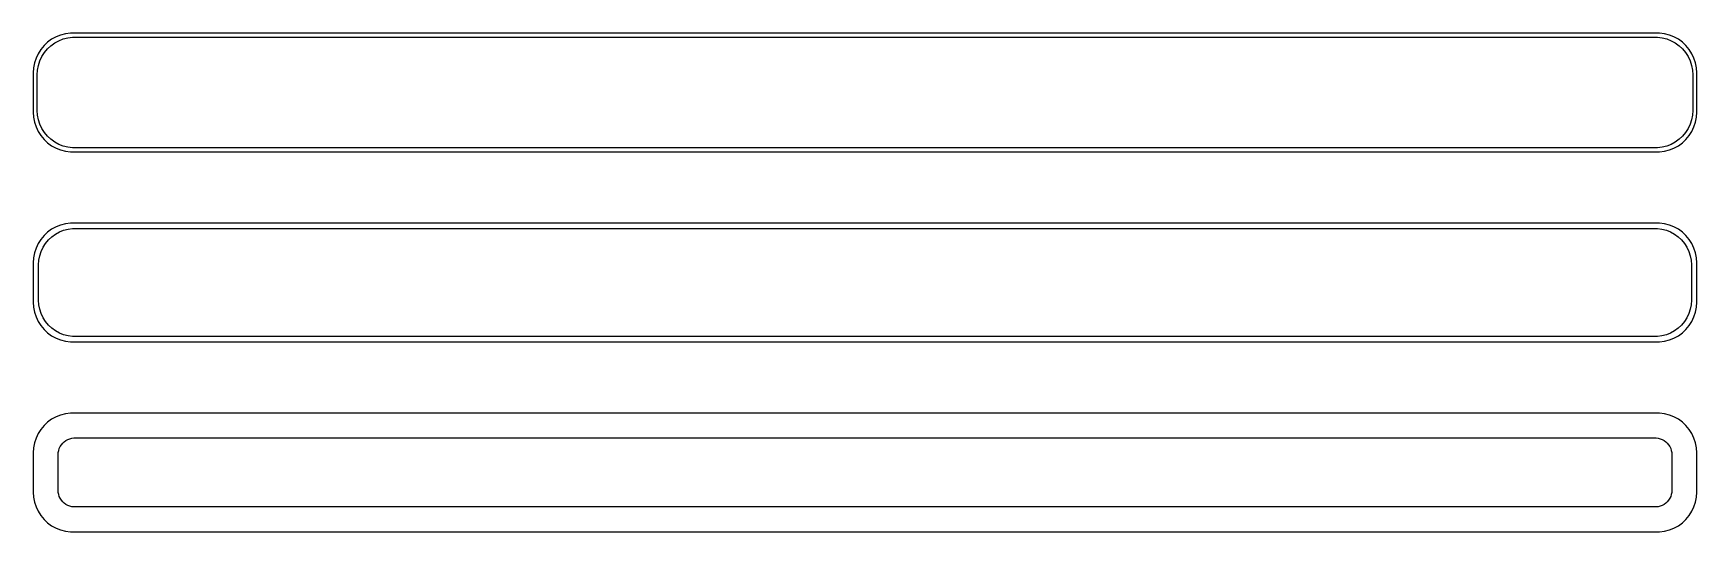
# Model space of a CAD drawing. Header units: metres. Extents: x -105 to 105, y 65 to 127.
import ezdxf

# ---------------------------------------------------------------- set-up
doc = ezdxf.new("R2010")
doc.units = ezdxf.units.M

msp = doc.modelspace()

# ---------------------------------------------------------------- linework, layer by layer
for p, q in [((-103.187, 126.353), (-103.645, 125.923)), ((-102.679, 126.722), (-103.187, 126.353)), ((-102.778, 125.91), (-102.295, 126.261)), ((-102.129, 127.024), (-102.679, 126.722)), ((-102.295, 126.261), (-101.772, 126.548)), ((-101.545, 127.255), (-102.129, 127.024)), ((-101.772, 126.548), (-101.218, 126.768)), ((-100.937, 127.411), (-101.545, 127.255)), ((-101.218, 126.768), (-100.64, 126.916)), ((-100.314, 127.49), (-100.937, 127.411)), ((-100.64, 126.916), (-100.048, 126.991)), ((100.314, 127.49), (-100.314, 127.49)), ((-100.048, 126.991), (100.048, 126.991)), ((100.048, 126.991), (100.64, 126.916)), ((100.937, 127.411), (100.314, 127.49)), ((100.64, 126.916), (101.218, 126.768)), ((101.545, 127.255), (100.937, 127.411)), ((101.218, 126.768), (101.772, 126.548)), ((102.129, 127.024), (101.545, 127.255)), ((101.772, 126.548), (102.295, 126.261)), ((102.679, 126.722), (102.129, 127.024)), ((102.295, 126.261), (102.778, 125.91)), ((103.187, 126.353), (102.679, 126.722)), ((103.645, 125.923), (103.187, 126.353)), ((-104.649, 124.341), (-104.843, 123.743)), ((-104.382, 124.909), (-104.649, 124.341)), ((-104.045, 125.439), (-104.382, 124.909)), ((-104.351, 123.431), (-104.166, 123.999)), ((-104.166, 123.999), (-103.912, 124.538)), ((-103.645, 125.923), (-104.045, 125.439)), ((-103.912, 124.538), (-103.593, 125.042)), ((-103.593, 125.042), (-103.213, 125.502)), ((-103.213, 125.502), (-102.778, 125.91)), ((102.778, 125.91), (103.213, 125.502)), ((103.213, 125.502), (103.593, 125.042)), ((103.593, 125.042), (103.912, 124.538)), ((104.045, 125.439), (103.645, 125.923)), ((103.912, 124.538), (104.166, 123.999)), ((104.382, 124.909), (104.045, 125.439)), ((104.166, 123.999), (104.351, 123.431)), ((104.649, 124.341), (104.382, 124.909)), ((104.843, 123.743), (104.649, 124.341)), ((-104.961, 123.127), (-105, 122.5)), ((-105, 122.5), (-105, 117.5)), ((-104.843, 123.743), (-104.961, 123.127)), ((-104.5, 122.25), (-104.463, 122.845)), ((-104.5, 117.75), (-104.5, 122.25)), ((-104.463, 122.845), (-104.351, 123.431)), ((104.351, 123.431), (104.463, 122.845)), ((104.463, 122.845), (104.5, 122.25)), ((104.5, 122.25), (104.5, 117.75)), ((104.961, 123.127), (104.843, 123.743)), ((105, 122.5), (104.961, 123.127)), ((105, 117.5), (105, 122.5)), ((-104.463, 117.155), (-104.5, 117.75)), ((104.5, 117.75), (104.463, 117.155)), ((-105, 117.5), (-104.961, 116.873)), ((-104.961, 116.873), (-104.843, 116.257)), ((-104.843, 116.257), (-104.649, 115.659)), ((-104.649, 115.659), (-104.382, 115.091)), ((-104.351, 116.569), (-104.463, 117.155)), ((-104.166, 116.001), (-104.351, 116.569)), ((-103.912, 115.462), (-104.166, 116.001)), ((104.166, 116.001), (103.912, 115.462)), ((104.351, 116.569), (104.166, 116.001)), ((104.463, 117.155), (104.351, 116.569)), ((104.382, 115.091), (104.649, 115.659)), ((104.649, 115.659), (104.843, 116.257)), ((104.843, 116.257), (104.961, 116.873)), ((104.961, 116.873), (105, 117.5)), ((-104.382, 115.091), (-104.045, 114.561)), ((-104.045, 114.561), (-103.645, 114.077)), ((-103.593, 114.958), (-103.912, 115.462)), ((-103.645, 114.077), (-103.187, 113.647)), ((-103.213, 114.498), (-103.593, 114.958)), ((-102.778, 114.09), (-103.213, 114.498)), ((-103.187, 113.647), (-102.679, 113.278)), ((-102.295, 113.739), (-102.778, 114.09)), ((-101.772, 113.452), (-102.295, 113.739)), ((-101.218, 113.232), (-101.772, 113.452)), ((101.772, 113.452), (101.218, 113.232)), ((102.295, 113.739), (101.772, 113.452)), ((102.778, 114.09), (102.295, 113.739)), ((102.679, 113.278), (103.187, 113.647)), ((103.213, 114.498), (102.778, 114.09)), ((103.187, 113.647), (103.645, 114.077)), ((103.593, 114.958), (103.213, 114.498)), ((103.912, 115.462), (103.593, 114.958)), ((103.645, 114.077), (104.045, 114.561)), ((104.045, 114.561), (104.382, 115.091)), ((-102.679, 113.278), (-102.129, 112.976)), ((-102.129, 112.976), (-101.545, 112.745)), ((-101.545, 112.745), (-100.937, 112.589)), ((-100.64, 113.084), (-101.218, 113.232)), ((-100.937, 112.589), (-100.314, 112.51)), ((-100.048, 113.009), (-100.64, 113.084)), ((-100.314, 112.51), (100.314, 112.51)), ((100.048, 113.009), (-100.048, 113.009)), ((100.64, 113.084), (100.048, 113.009)), ((100.314, 112.51), (100.937, 112.589)), ((101.218, 113.232), (100.64, 113.084)), ((100.937, 112.589), (101.545, 112.745)), ((101.545, 112.745), (102.129, 112.976)), ((102.129, 112.976), (102.679, 113.278)), ((-102.129, 103.024), (-102.679, 102.722)), ((-101.545, 103.255), (-102.129, 103.024)), ((-100.937, 103.411), (-101.545, 103.255)), ((-100.314, 103.49), (-100.937, 103.411)), ((100.314, 103.49), (-100.314, 103.49)), ((100.937, 103.411), (100.314, 103.49)), ((101.545, 103.255), (100.937, 103.411)), ((102.129, 103.024), (101.545, 103.255)), ((102.679, 102.722), (102.129, 103.024)), ((-104.382, 100.909), (-104.649, 100.341)), ((-104.045, 101.439), (-104.382, 100.909)), ((-103.645, 101.923), (-104.045, 101.439)), ((-103.762, 100.456), (-103.454, 100.941)), ((-103.187, 102.353), (-103.645, 101.923)), ((-103.454, 100.941), (-103.088, 101.384)), ((-102.679, 102.722), (-103.187, 102.353)), ((-103.088, 101.384), (-102.668, 101.778)), ((-102.668, 101.778), (-102.203, 102.116)), ((-102.203, 102.116), (-101.699, 102.393)), ((-101.699, 102.393), (-101.165, 102.604)), ((-101.165, 102.604), (-100.608, 102.747)), ((-100.608, 102.747), (-100.037, 102.819)), ((-100.037, 102.819), (100.037, 102.819)), ((100.037, 102.819), (100.608, 102.747)), ((100.608, 102.747), (101.165, 102.604)), ((101.165, 102.604), (101.699, 102.393)), ((101.699, 102.393), (102.203, 102.116)), ((102.203, 102.116), (102.668, 101.778)), ((102.668, 101.778), (103.088, 101.384)), ((103.187, 102.353), (102.679, 102.722)), ((103.088, 101.384), (103.454, 100.941)), ((103.645, 101.923), (103.187, 102.353)), ((103.454, 100.941), (103.762, 100.456)), ((104.045, 101.439), (103.645, 101.923)), ((104.382, 100.909), (104.045, 101.439)), ((104.649, 100.341), (104.382, 100.909)), ((-104.961, 99.1267), (-105, 98.5)), ((-104.843, 99.7434), (-104.961, 99.1267)), ((-104.649, 100.341), (-104.843, 99.7434)), ((-104.328, 98.25), (-104.292, 98.8238)), ((-104.292, 98.8238), (-104.185, 99.3886)), ((-104.185, 99.3886), (-104.007, 99.9354)), ((-104.007, 99.9354), (-103.762, 100.456)), ((103.762, 100.456), (104.007, 99.9354)), ((104.007, 99.9354), (104.185, 99.3886)), ((104.185, 99.3886), (104.292, 98.8238)), ((104.292, 98.8238), (104.328, 98.25)), ((104.843, 99.7434), (104.649, 100.341)), ((104.961, 99.1267), (104.843, 99.7434)), ((105, 98.5), (104.961, 99.1267)), ((-105, 98.5), (-105, 93.5)), ((-104.328, 93.75), (-104.328, 98.25)), ((104.328, 98.25), (104.328, 93.75)), ((105, 93.5), (105, 98.5)), ((-105, 93.5), (-104.961, 92.8733)), ((-104.961, 92.8733), (-104.843, 92.2566)), ((-104.292, 93.1762), (-104.328, 93.75)), ((-104.185, 92.6114), (-104.292, 93.1762)), ((-104.007, 92.0646), (-104.185, 92.6114)), ((104.185, 92.6114), (104.007, 92.0646)), ((104.292, 93.1762), (104.185, 92.6114)), ((104.328, 93.75), (104.292, 93.1762)), ((104.843, 92.2566), (104.961, 92.8733)), ((104.961, 92.8733), (105, 93.5)), ((-104.843, 92.2566), (-104.649, 91.6594)), ((-104.649, 91.6594), (-104.382, 91.0912)), ((-104.382, 91.0912), (-104.045, 90.5611)), ((-104.045, 90.5611), (-103.645, 90.0773)), ((-103.762, 91.5443), (-104.007, 92.0646)), ((-103.454, 91.0589), (-103.762, 91.5443)), ((-103.088, 90.6158), (-103.454, 91.0589)), ((-102.668, 90.2223), (-103.088, 90.6158)), ((103.088, 90.6158), (102.668, 90.2223)), ((103.454, 91.0589), (103.088, 90.6158)), ((103.762, 91.5443), (103.454, 91.0589)), ((103.645, 90.0773), (104.045, 90.5611)), ((104.007, 92.0646), (103.762, 91.5443)), ((104.045, 90.5611), (104.382, 91.0912)), ((104.382, 91.0912), (104.649, 91.6594)), ((104.649, 91.6594), (104.843, 92.2566)), ((-103.645, 90.0773), (-103.187, 89.6474)), ((-103.187, 89.6474), (-102.679, 89.2784)), ((-102.679, 89.2784), (-102.129, 88.9759)), ((-102.203, 89.8843), (-102.668, 90.2223)), ((-101.699, 89.6073), (-102.203, 89.8843)), ((-102.129, 88.9759), (-101.545, 88.7447)), ((-101.165, 89.3956), (-101.699, 89.6073)), ((-101.545, 88.7447), (-100.937, 88.5886)), ((-100.608, 89.2527), (-101.165, 89.3956)), ((-100.937, 88.5886), (-100.314, 88.5099)), ((-100.037, 89.1806), (-100.608, 89.2527)), ((-100.314, 88.5099), (100.314, 88.5099)), ((100.037, 89.1806), (-100.037, 89.1806)), ((100.608, 89.2527), (100.037, 89.1806)), ((100.314, 88.5099), (100.937, 88.5886)), ((101.165, 89.3956), (100.608, 89.2527)), ((100.937, 88.5886), (101.545, 88.7447)), ((101.699, 89.6073), (101.165, 89.3956)), ((101.545, 88.7447), (102.129, 88.9759)), ((102.203, 89.8843), (101.699, 89.6073)), ((102.129, 88.9759), (102.679, 89.2784)), ((102.668, 90.2223), (102.203, 89.8843)), ((102.679, 89.2784), (103.187, 89.6474)), ((103.187, 89.6474), (103.645, 90.0773)), ((-103.645, 77.9227), (-104.045, 77.4389)), ((-103.187, 78.3526), (-103.645, 77.9227)), ((-102.679, 78.7216), (-103.187, 78.3526)), ((-102.129, 79.0241), (-102.679, 78.7216)), ((-101.545, 79.2553), (-102.129, 79.0241)), ((-100.937, 79.4114), (-101.545, 79.2553)), ((-100.314, 79.4901), (-100.937, 79.4114)), ((100.314, 79.4901), (-100.314, 79.4901)), ((100.937, 79.4114), (100.314, 79.4901)), ((101.545, 79.2553), (100.937, 79.4114)), ((102.129, 79.0241), (101.545, 79.2553)), ((102.679, 78.7216), (102.129, 79.0241)), ((103.187, 78.3526), (102.679, 78.7216)), ((103.645, 77.9227), (103.187, 78.3526)), ((104.045, 77.4389), (103.645, 77.9227)), ((-104.843, 75.7434), (-104.961, 75.1267)), ((-104.649, 76.3406), (-104.843, 75.7434)), ((-104.382, 76.9088), (-104.649, 76.3406)), ((-104.045, 77.4389), (-104.382, 76.9088)), ((-101.457, 75.49), (-101.288, 75.6941)), ((-101.288, 75.6941), (-101.095, 75.8755)), ((-101.095, 75.8755), (-100.88, 76.0312)), ((-100.88, 76.0312), (-100.648, 76.1588)), ((-100.648, 76.1588), (-100.402, 76.2564)), ((-100.402, 76.2564), (-100.145, 76.3223)), ((-100.145, 76.3223), (-99.8825, 76.3555)), ((-99.8825, 76.3555), (99.8825, 76.3555)), ((99.8825, 76.3555), (100.145, 76.3223)), ((100.145, 76.3223), (100.402, 76.2564)), ((100.402, 76.2564), (100.648, 76.1588)), ((100.648, 76.1588), (100.88, 76.0312)), ((100.88, 76.0312), (101.095, 75.8755)), ((101.095, 75.8755), (101.288, 75.6941)), ((101.288, 75.6941), (101.457, 75.49)), ((104.382, 76.9088), (104.045, 77.4389)), ((104.649, 76.3406), (104.382, 76.9088)), ((104.843, 75.7434), (104.649, 76.3406)), ((104.961, 75.1267), (104.843, 75.7434)), ((-104.961, 75.1267), (-105, 74.5)), ((-105, 74.5), (-105, 69.5)), ((-101.86, 74.25), (-101.843, 74.5144)), ((-101.86, 69.75), (-101.86, 74.25)), ((-101.843, 74.5144), (-101.793, 74.7746)), ((-101.793, 74.7746), (-101.711, 75.0266)), ((-101.711, 75.0266), (-101.599, 75.2663)), ((-101.599, 75.2663), (-101.457, 75.49)), ((101.457, 75.49), (101.599, 75.2663)), ((101.599, 75.2663), (101.711, 75.0266)), ((101.711, 75.0266), (101.793, 74.7746)), ((101.793, 74.7746), (101.843, 74.5144)), ((101.843, 74.5144), (101.86, 74.25)), ((101.86, 74.25), (101.86, 69.75)), ((105, 74.5), (104.961, 75.1267)), ((105, 69.5), (105, 74.5)), ((-105, 69.5), (-104.961, 68.8733)), ((-101.843, 69.4856), (-101.86, 69.75)), ((-101.793, 69.2254), (-101.843, 69.4856)), ((101.843, 69.4856), (101.793, 69.2254)), ((101.86, 69.75), (101.843, 69.4856)), ((104.961, 68.8733), (105, 69.5)), ((-104.961, 68.8733), (-104.843, 68.2566)), ((-104.843, 68.2566), (-104.649, 67.6594)), ((-104.649, 67.6594), (-104.382, 67.0912)), ((-101.711, 68.9734), (-101.793, 69.2254)), ((-101.599, 68.7337), (-101.711, 68.9734)), ((-101.457, 68.51), (-101.599, 68.7337)), ((-101.288, 68.3059), (-101.457, 68.51)), ((-101.095, 68.1245), (-101.288, 68.3059)), ((-100.88, 67.9688), (-101.095, 68.1245)), ((-100.648, 67.8412), (-100.88, 67.9688)), ((-100.402, 67.7436), (-100.648, 67.8412)), ((-100.145, 67.6777), (-100.402, 67.7436)), ((-99.8825, 67.6445), (-100.145, 67.6777)), ((99.8825, 67.6445), (-99.8825, 67.6445)), ((100.145, 67.6777), (99.8825, 67.6445)), ((100.402, 67.7436), (100.145, 67.6777)), ((100.648, 67.8412), (100.402, 67.7436)), ((100.88, 67.9688), (100.648, 67.8412)), ((101.095, 68.1245), (100.88, 67.9688)), ((101.288, 68.3059), (101.095, 68.1245)), ((101.457, 68.51), (101.288, 68.3059)), ((101.599, 68.7337), (101.457, 68.51)), ((101.711, 68.9734), (101.599, 68.7337)), ((101.793, 69.2254), (101.711, 68.9734)), ((104.382, 67.0912), (104.649, 67.6594)), ((104.649, 67.6594), (104.843, 68.2566)), ((104.843, 68.2566), (104.961, 68.8733)), ((-104.382, 67.0912), (-104.045, 66.5611)), ((-104.045, 66.5611), (-103.645, 66.0773)), ((-103.645, 66.0773), (-103.187, 65.6474)), ((-103.187, 65.6474), (-102.679, 65.2784)), ((-102.679, 65.2784), (-102.129, 64.9759)), ((102.129, 64.9759), (102.679, 65.2784)), ((102.679, 65.2784), (103.187, 65.6474)), ((103.187, 65.6474), (103.645, 66.0773)), ((103.645, 66.0773), (104.045, 66.5611)), ((104.045, 66.5611), (104.382, 67.0912)), ((-102.129, 64.9759), (-101.545, 64.7447)), ((-101.545, 64.7447), (-100.937, 64.5886)), ((-100.937, 64.5886), (-100.314, 64.5099)), ((-100.314, 64.5099), (100.314, 64.5099)), ((100.314, 64.5099), (100.937, 64.5886)), ((100.937, 64.5886), (101.545, 64.7447)), ((101.545, 64.7447), (102.129, 64.9759))]:
    msp.add_line(p, q)

doc.saveas('drawing.dxf')
